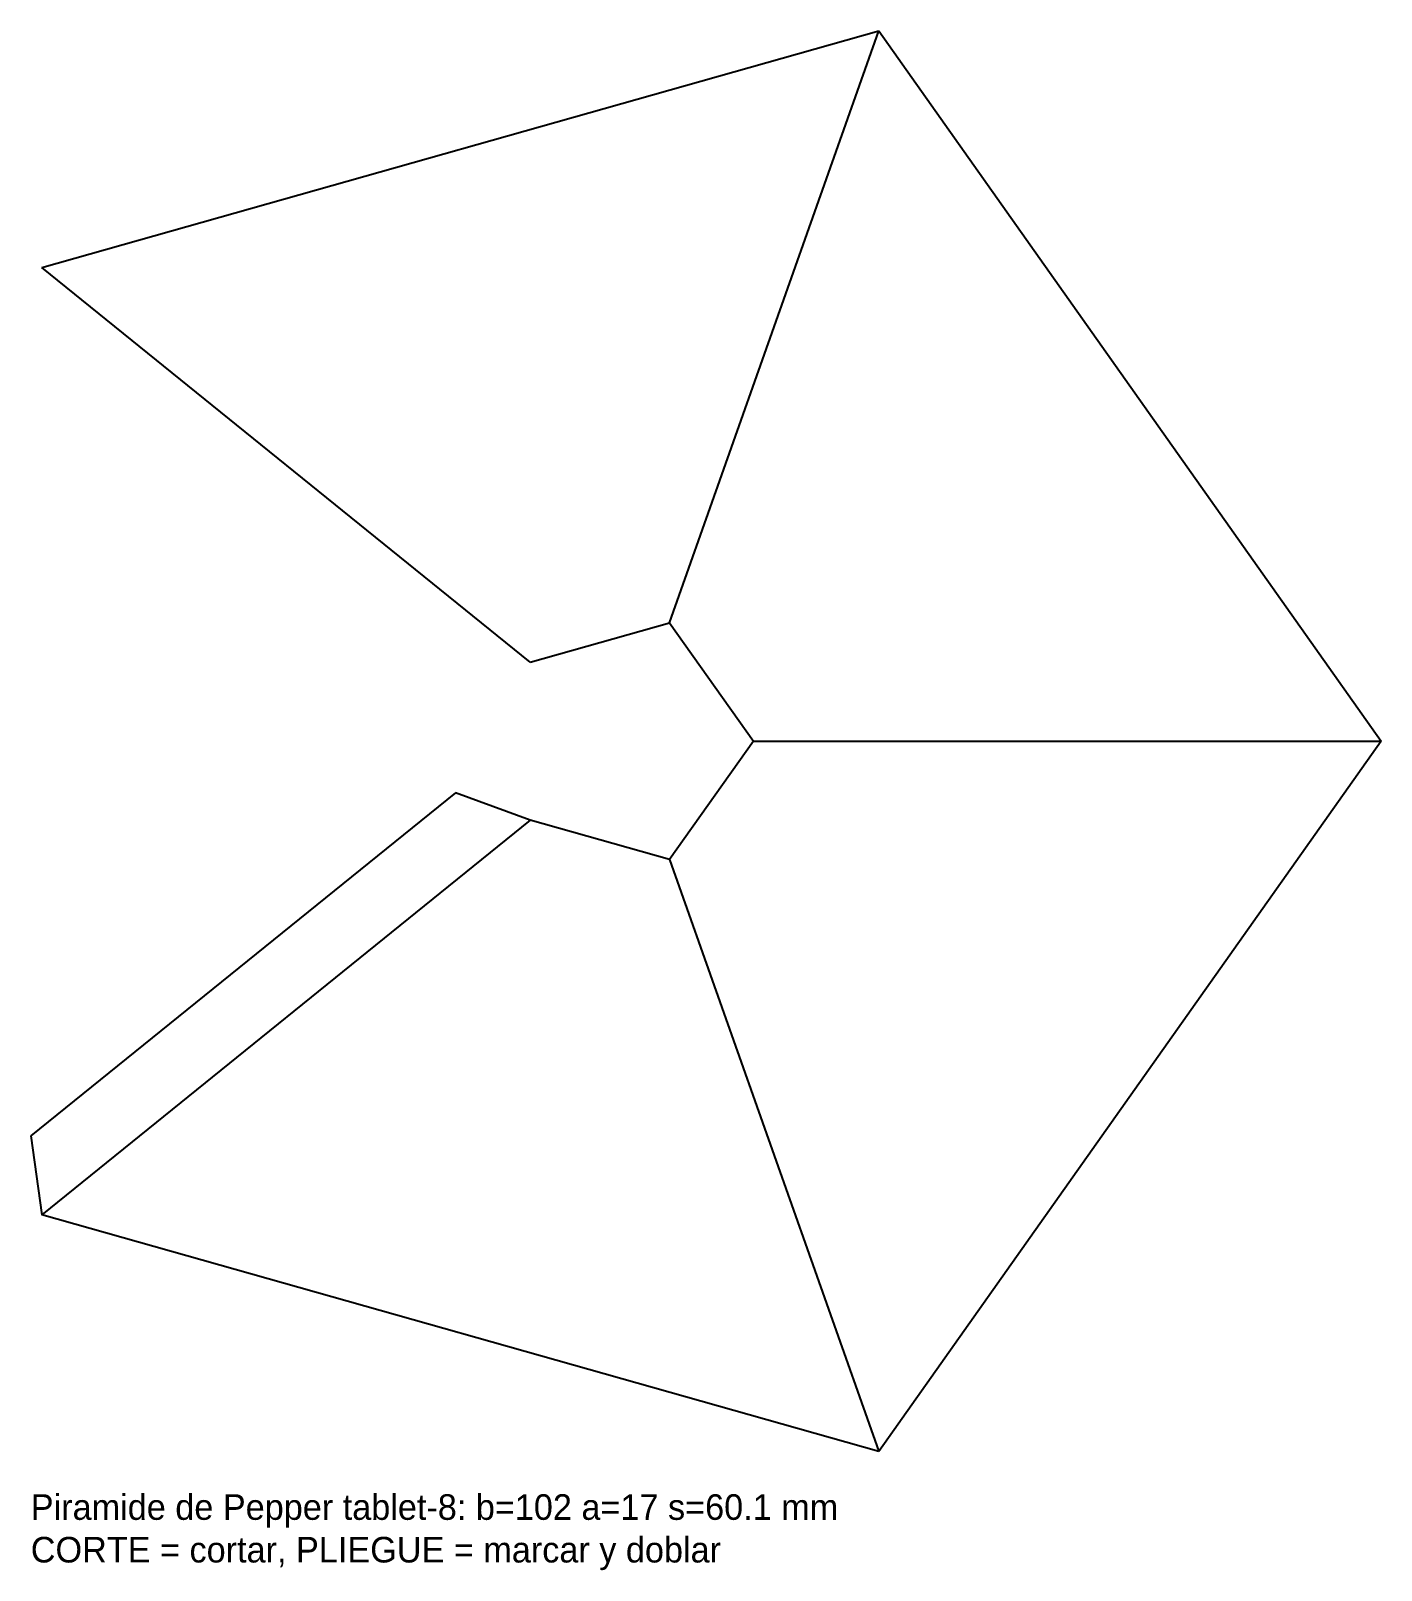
# Model space of a CAD drawing. Header units: millimetres. Extents: x -70 to 88, y -97 to 83.
import ezdxf

# ---------------------------------------------------------------- set-up
doc = ezdxf.new("R2010")
doc.units = ezdxf.units.MM

msp = doc.modelspace()

# ---------------------------------------------------------------- linework, layer by layer
at = {"layer": 'CORTE', "color": 1}
for p, q in [((-68.705, 55.522), (29.445, 83.283)), ((29.445, 83.283), (88.335, 0)), ((-11.451, 9.254), (-68.705, 55.522)), ((-11.451, 9.254), (4.907, 13.88)), ((4.907, 13.88), (14.722, 0)), ((14.722, 0), (4.907, -13.88)), ((88.335, 0), (29.445, -83.283)), ((-20.212, -6.048), (-70, -46.283)), ((-11.451, -9.254), (-20.212, -6.048)), ((4.907, -13.88), (-11.451, -9.254)), ((-70, -46.283), (-68.705, -55.522)), ((29.445, -83.283), (-68.705, -55.522))]:
    msp.add_line(p, q, dxfattribs=at)
at = {"layer": 'PLIEGUE', "color": 5}
for p, q in [((4.907, 13.88), (29.445, 83.283)), ((14.722, 0), (88.335, 0)), ((-11.451, -9.254), (-68.705, -55.522)), ((4.907, -13.88), (29.445, -83.283))]:
    msp.add_line(p, q, dxfattribs=at)

# ---------------------------------------------------------------- texts
at = {"layer": 'NOTAS', "color": 8}
for s, p in [('Piramide de Pepper tablet-8: b=102 a=17 s=60.1 mm', (-70, -91.283)), ('CORTE = cortar, PLIEGUE = marcar y doblar', (-70, -96.283))]:
    msp.add_text(s, height=3, dxfattribs=at).set_placement(p)

doc.saveas('drawing.dxf')
